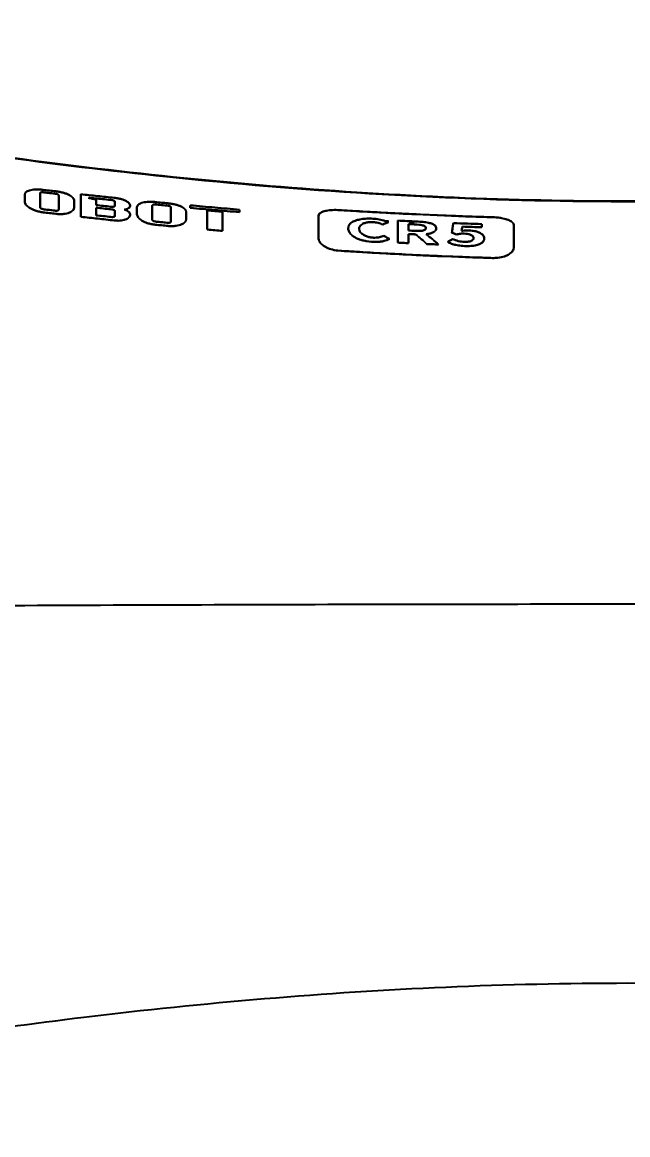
# Model space of a CAD drawing. Header units: millimetres. Extents: x 0 to 841, y 0 to 594.
# Drawn here: x 181.8 to 203.75, y 359.46 to 399.78 of the extents above; entities that cross this region are included whole.
import ezdxf

# ---------------------------------------------------------------- set-up
doc = ezdxf.new("R2010")
doc.units = ezdxf.units.MM
doc.layers.add('10', color=7, linetype='Continuous')
doc.styles.add('SLDTEXTSTYLE4', font='TXT', dxfattribs={"width": 0.7})
doc.dimstyles.new('SLDDIMSTYLE0', dxfattribs={"dimtxt": 9, "dimasz": 4.08, "dimexe": 0, "dimexo": 0.0625, "dimgap": 2.25, "dimtad": 2, "dimlfac": 3, "dimrnd": 1e-09, "dimzin": 12, "dimdsep": 46, "dimtxsty": 'SLDTEXTSTYLE4', "dimblk1": 'CLOSED', "dimblk2": 'CLOSED', "dimsah": 1, "dimcen": 0.09, "dimadec": 0, "dimazin": 3, "dimtfac": 1, "dimtofl": 0, "dimtmove": 0, "dimatfit": 3, "dimldrblk": 'CLOSED', "dimfxl": 0, "dimfrac": 2, "dimtolj": 1, "dimtzin": 12, "dimarcsym": 0})

# ---------------------------------------------------------------- blocks, each defined once
blk = doc.blocks.new('_Closed')
at = {"color": 0, "linetype": 'ByBlock', "lineweight": -2}
for p, q in [((-1, 0.166667), (0, 0)), ((-1, 0.166667), (-1, -0.166667)), ((0, 0), (-1, -0.166667)), ((0, 0), (-1, 0))]:
    blk.add_line(p, q, dxfattribs=at)
blk = doc.blocks.new('_D')
at = {"layer": '10'}
for p, q in [((83.417, 403.789), (83.417, 430.496)), ((448.587, 379.123), (448.587, 430.496)), ((448.587, 428.496), (83.417, 428.496))]:
    blk.add_line(p, q, dxfattribs=at)
at = {"layer": '10', "xscale": 4.08, "yscale": 4.08, "rotation": 180.0000000000002}
blk.add_blockref('_Closed', (83.417, 428.496, -9.567), dxfattribs=at)
at = {"layer": '10', "xscale": 4.08, "yscale": 4.08}
blk.add_blockref('_Closed', (448.587, 428.496, -9.567), dxfattribs=at)
at = {"layer": '10', "insert": (252.626, 440.098), "char_height": 9, "attachment_point": 1, "style": 'SLDTEXTSTYLE4'}
blk.add_mtext('1096', dxfattribs=at)

msp = doc.modelspace()

# ---------------------------------------------------------------- linework, layer by layer
at = {"color": 7, "linetype": 'Continuous', "lineweight": 25}
msp.add_line((195.071, 392.5686), (194.9281, 392.5781), dxfattribs=at)
at = {"color": 8, "linetype": 'Continuous', "lineweight": 25}
for p, q in [((194.9835, 392.5593), (195.0557, 392.5554)), ((195.8296, 392.5139), (196.0036, 392.5046))]:
    msp.add_line(p, q, dxfattribs=at)
at = {"color": 7, "linetype": 'Continuous', "lineweight": 25}
for points, knots in [([(248.2511, 398.7893), (247.471, 398.751), (245.9068, 398.674), (243.5973, 398.1999), (241.304, 397.6545), (239.0057, 397.1188), (236.7006, 396.6378), (233.3543, 395.9835), (228.9487, 395.2451), (223.1237, 394.4529), (216.9218, 393.8152), (210.3442, 393.3878), (203.8509, 393.2422), (197.4572, 393.3796), (191.1768, 393.7689), (184.9215, 394.3865), (178.9447, 395.1814), (173.2417, 396.1374), (168.9081, 397.0141), (165.6882, 397.7785), (163.5605, 398.2742), (161.4189, 398.6904), (159.9721, 398.7564), (159.2511, 398.7893)], [0, 0, 0, 0, 0.0260329, 0.0522009, 0.0784976, 0.1047662, 0.1309569, 0.1570959, 0.2185777, 0.2800342, 0.3532988, 0.4266391, 0.4999997, 0.5700291, 0.6400465, 0.7099874, 0.7798043, 0.8412666, 0.9029802, 0.9273496, 0.9517189, 0.9759377, 1, 1, 1, 1]), ([(159.2511, 398.7798), (159.9985, 398.7445), (161.4984, 398.6736), (163.7169, 398.2312), (165.9216, 397.7128), (168.1293, 397.1922), (170.3432, 396.7231), (172.5571, 396.2839), (176.0629, 395.6416), (180.8807, 394.894), (187.4171, 394.1001), (194.3791, 393.5181), (201.7599, 393.2342), (209.1469, 393.3202), (216.517, 393.7636), (223.8537, 394.518), (229.5374, 395.33), (233.5875, 396.0287), (236.0289, 396.4941), (238.4692, 396.993), (240.9037, 397.5478), (243.3295, 398.1299), (245.7702, 398.6508), (247.4257, 398.7369), (248.2511, 398.7798)], [0, 0, 0, 0, 0.02494307, 0.05005549, 0.07532626, 0.10058634, 0.12575791, 0.15086654, 0.1759287, 0.24472534, 0.31357228, 0.39568663, 0.47785865, 0.56003042, 0.64217984, 0.72423388, 0.80616237, 0.83377099, 0.86142038, 0.88912379, 0.91691236, 0.94475027, 0.97245419, 1, 1, 1, 1]), ([(182.5565, 393.7027), (182.5058, 393.7077), (182.4061, 393.7177), (182.2695, 393.7171), (182.1517, 393.7056), (182.0278, 393.6774), (181.917, 393.6244), (181.898, 393.5645), (181.889, 393.5358)], [0, 0, 0, 0, 0.1454429, 0.2861085, 0.4124395, 0.5407669, 0.7800831, 1, 1, 1, 1]), ([(181.889, 393.5358), (181.898, 393.5645), (181.917, 393.6244), (182.0277, 393.6774), (182.1517, 393.7056), (182.2695, 393.7171), (182.4061, 393.7177), (182.5058, 393.7077), (182.5565, 393.7027)], [0, 0, 0, 0, 0.21991677, 0.45923284, 0.58754737, 0.71389106, 0.8545558, 1, 1, 1, 1]), ([(181.889, 393.5358), (181.889, 393.4925), (181.889, 393.406), (181.889, 393.3132), (181.889, 393.2668)], [0, 0, 0, 0, 0.5000421, 1, 1, 1, 1]), ([(181.889, 393.2668), (181.889, 393.3132), (181.889, 393.406), (181.889, 393.4925), (181.889, 393.5358)], [0, 0, 0, 0, 0.4999579, 1, 1, 1, 1]), ([(182.5973, 393.6093), (182.5704, 393.6121), (182.5329, 393.616), (182.4901, 393.6139), (182.4687, 393.6094), (182.4551, 393.6021), (182.4442, 393.5896), (182.4437, 393.5783), (182.4433, 393.5706)], [0, 0, 0, 0, 0.3137741, 0.4373454, 0.5482874, 0.6469992, 0.7577721, 1, 1, 1, 1]), ([(182.4433, 393.5706), (182.4437, 393.5783), (182.4442, 393.5896), (182.4551, 393.6021), (182.4687, 393.6094), (182.4901, 393.6139), (182.5329, 393.616), (182.5704, 393.6121), (182.5973, 393.6093)], [0, 0, 0, 0, 0.2422264, 0.3529661, 0.4517097, 0.5626396, 0.6862052, 1, 1, 1, 1]), ([(182.4433, 393.5706), (182.4433, 393.4944), (182.4432, 393.3421), (182.4433, 393.1692), (182.4433, 393.0828)], [0, 0, 0, 0, 0.5000746, 1, 1, 1, 1]), ([(182.4433, 393.0828), (182.4433, 393.1692), (182.4432, 393.3421), (182.4433, 393.4944), (182.4433, 393.5706)], [0, 0, 0, 0, 0.4999254, 1, 1, 1, 1]), ([(183.0086, 393.6493), (182.9333, 393.6581), (182.7825, 393.6758), (182.6318, 393.6937), (182.5565, 393.7027)], [0, 0, 0, 0, 0.5000103, 1, 1, 1, 1]), ([(182.5565, 393.7027), (182.6318, 393.6937), (182.7825, 393.6758), (182.9333, 393.6581), (183.0086, 393.6493)], [0, 0, 0, 0, 0.4999897, 1, 1, 1, 1]), ([(182.9675, 393.5656), (182.9058, 393.5728), (182.7824, 393.5873), (182.659, 393.602), (182.5973, 393.6093)], [0, 0, 0, 0, 0.5000082, 1, 1, 1, 1]), ([(182.5973, 393.6093), (182.659, 393.602), (182.7824, 393.5873), (182.9058, 393.5728), (182.9675, 393.5656)], [0, 0, 0, 0, 0.4999918, 1, 1, 1, 1]), ([(183.1217, 393.4904), (183.1213, 393.4982), (183.1207, 393.5095), (183.11, 393.5246), (183.0965, 393.5351), (183.075, 393.5447), (183.0321, 393.5569), (182.9945, 393.562), (182.9675, 393.5656)], [0, 0, 0, 0, 0.2417236, 0.352359, 0.4507623, 0.5615068, 0.6850477, 1, 1, 1, 1]), ([(182.9675, 393.5656), (182.9945, 393.562), (183.0321, 393.5569), (183.075, 393.5447), (183.0965, 393.5351), (183.11, 393.5246), (183.1207, 393.5095), (183.1213, 393.4982), (183.1217, 393.4904)], [0, 0, 0, 0, 0.3149314, 0.438478, 0.5492347, 0.6476062, 0.7582748, 1, 1, 1, 1]), ([(183.6763, 393.3242), (183.6674, 393.3548), (183.649, 393.4188), (183.5397, 393.498), (183.416, 393.5558), (183.2978, 393.5954), (183.1601, 393.6286), (183.0598, 393.6423), (183.0086, 393.6493)], [0, 0, 0, 0, 0.2184753, 0.4570318, 0.5851526, 0.7114202, 0.8527175, 1, 1, 1, 1]), ([(183.0086, 393.6493), (183.0598, 393.6423), (183.1601, 393.6285), (183.2978, 393.5954), (183.416, 393.5558), (183.5396, 393.498), (183.649, 393.4188), (183.6674, 393.3548), (183.6763, 393.3242)], [0, 0, 0, 0, 0.1472809, 0.2885793, 0.4148343, 0.5429679, 0.7815245, 1, 1, 1, 1]), ([(185.1345, 393.412), (184.9325, 393.4336), (184.5286, 393.4768), (184.1249, 393.5218), (183.9231, 393.5444)], [0, 0, 0, 0, 0.5000321, 1, 1, 1, 1]), ([(183.9231, 393.5444), (183.9231, 393.5298), (183.9231, 393.5008), (183.9231, 393.4708), (183.9231, 393.4559)], [0, 0, 0, 0, 0.5000137, 1, 1, 1, 1]), ([(183.9231, 393.4559), (183.9231, 393.4708), (183.9231, 393.5008), (183.9231, 393.5298), (183.9231, 393.5444)], [0, 0, 0, 0, 0.4999863, 1, 1, 1, 1]), ([(183.9231, 393.5444), (184.1249, 393.5218), (184.5286, 393.4768), (184.9325, 393.4336), (185.1345, 393.412)], [0, 0, 0, 0, 0.4999679, 1, 1, 1, 1]), ([(181.889, 393.2668), (181.898, 393.2324), (181.9169, 393.1604), (182.0278, 393.0656), (182.1517, 392.9957), (182.2695, 392.948), (182.4061, 392.9088), (182.5058, 392.8941), (182.5565, 392.8867)], [0, 0, 0, 0, 0.2199454, 0.4591985, 0.5874843, 0.7138186, 0.8545098, 1, 1, 1, 1]), ([(182.5565, 392.8867), (182.5058, 392.8941), (182.4061, 392.9088), (182.2695, 392.948), (182.1517, 392.9957), (182.0278, 393.0656), (181.9169, 393.1604), (181.898, 393.2324), (181.889, 393.2668)], [0, 0, 0, 0, 0.1454944, 0.2861808, 0.4125024, 0.5408011, 0.7800544, 1, 1, 1, 1]), ([(183.1217, 393.0021), (183.1216, 393.0886), (183.1216, 393.2617), (183.1216, 393.4141), (183.1217, 393.4904)], [0, 0, 0, 0, 0.49992763, 1, 1, 1, 1]), ([(183.1217, 393.4904), (183.1216, 393.4141), (183.1216, 393.2617), (183.1216, 393.0886), (183.1217, 393.0021)], [0, 0, 0, 0, 0.50007237, 1, 1, 1, 1]), ([(183.6763, 393.0546), (183.6763, 393.1011), (183.6763, 393.1942), (183.6763, 393.2809), (183.6763, 393.3242)], [0, 0, 0, 0, 0.4999612, 1, 1, 1, 1]), ([(183.6763, 393.3242), (183.6763, 393.2809), (183.6763, 393.1942), (183.6763, 393.1011), (183.6763, 393.0546)], [0, 0, 0, 0, 0.5000388, 1, 1, 1, 1]), ([(183.9231, 393.4559), (183.923, 393.3455), (183.923, 393.1247), (183.923, 392.8594), (183.9231, 392.7268)], [0, 0, 0, 0, 0.5001022, 1, 1, 1, 1]), ([(183.9231, 392.7268), (183.923, 392.8594), (183.923, 393.1247), (183.923, 393.3455), (183.9231, 393.4559)], [0, 0, 0, 0, 0.49989776, 1, 1, 1, 1]), ([(185.0017, 393.3376), (184.9027, 393.348), (184.6352, 393.3763), (184.3682, 393.4003), (184.2, 393.4155)], [0, 0, 0, 0, 0.370147, 1, 1, 1, 1]), ([(184.2, 393.4155), (184.2448, 393.4022), (184.3323, 393.3763), (184.4295, 393.3628), (184.477, 393.3563)], [0, 0, 0, 0, 0.5116671, 1, 1, 1, 1]), ([(184.477, 393.3563), (184.4295, 393.3628), (184.3323, 393.3763), (184.2448, 393.4022), (184.2, 393.4155)], [0, 0, 0, 0, 0.48833292, 1, 1, 1, 1]), ([(184.2, 393.4155), (184.3682, 393.4003), (184.6352, 393.3763), (184.9027, 393.348), (185.0017, 393.3376)], [0, 0, 0, 0, 0.629853, 1, 1, 1, 1]), ([(184.477, 393.3563), (184.477, 393.3228), (184.477, 393.2558), (184.477, 393.1846), (184.477, 393.1491)], [0, 0, 0, 0, 0.50002957, 1, 1, 1, 1]), ([(184.477, 393.1491), (184.477, 393.1846), (184.477, 393.2558), (184.477, 393.3228), (184.477, 393.3563)], [0, 0, 0, 0, 0.4999704, 1, 1, 1, 1]), ([(184.477, 393.1491), (184.5645, 393.1395), (184.7393, 393.1203), (184.9142, 393.1016), (185.0017, 393.0922)], [0, 0, 0, 0, 0.4999875, 1, 1, 1, 1]), ([(185.0017, 393.0922), (184.9142, 393.1016), (184.7393, 393.1203), (184.5645, 393.1395), (184.477, 393.1491)], [0, 0, 0, 0, 0.5000125, 1, 1, 1, 1]), ([(185.1557, 393.2639), (185.1554, 393.2717), (185.155, 393.2829), (185.1448, 393.2978), (185.1316, 393.308), (185.1113, 393.3172), (185.0684, 393.3295), (185.03, 393.3341), (185.0017, 393.3376)], [0, 0, 0, 0, 0.2393295, 0.3496944, 0.447405, 0.5546108, 0.6713404, 1, 1, 1, 1]), ([(185.0017, 393.3376), (185.03, 393.3341), (185.0684, 393.3295), (185.1113, 393.3172), (185.1316, 393.308), (185.1448, 393.2978), (185.155, 393.2829), (185.1554, 393.2717), (185.1557, 393.2639)], [0, 0, 0, 0, 0.3286595, 0.4453686, 0.552595, 0.6502864, 0.7606706, 1, 1, 1, 1]), ([(185.0017, 393.0922), (185.03, 393.0896), (185.0683, 393.0861), (185.1111, 393.09), (185.1315, 393.0955), (185.1447, 393.1036), (185.155, 393.1173), (185.1554, 393.1292), (185.1557, 393.1372)], [0, 0, 0, 0, 0.3284255, 0.4453467, 0.552759, 0.6505803, 0.760886, 1, 1, 1, 1]), ([(185.1557, 393.1372), (185.1554, 393.1291), (185.155, 393.1173), (185.1447, 393.1036), (185.1314, 393.0954), (185.11, 393.0898), (185.0668, 393.0864), (185.0289, 393.0897), (185.0017, 393.0922)], [0, 0, 0, 0, 0.2392037, 0.3495315, 0.4474086, 0.5584732, 0.6826148, 1, 1, 1, 1]), ([(185.7103, 393.1341), (185.703, 393.1602), (185.6877, 393.215), (185.5968, 393.283), (185.4911, 393.3329), (185.3887, 393.367), (185.2681, 393.3952), (185.1797, 393.4063), (185.1345, 393.412)], [0, 0, 0, 0, 0.2162148, 0.454753, 0.5831577, 0.7090904, 0.8511484, 1, 1, 1, 1]), ([(185.1345, 393.412), (185.1797, 393.4063), (185.2681, 393.3951), (185.3887, 393.367), (185.4911, 393.3329), (185.5968, 393.283), (185.6877, 393.215), (185.703, 393.1602), (185.7103, 393.1341)], [0, 0, 0, 0, 0.1488567, 0.2909087, 0.4168284, 0.5452465, 0.783785, 1, 1, 1, 1]), ([(185.1557, 393.1372), (185.1557, 393.1588), (185.1557, 393.2018), (185.1557, 393.2432), (185.1557, 393.2639)], [0, 0, 0, 0, 0.4999826, 1, 1, 1, 1]), ([(185.1557, 393.2639), (185.1557, 393.2432), (185.1557, 393.2018), (185.1557, 393.1588), (185.1557, 393.1372)], [0, 0, 0, 0, 0.5000174, 1, 1, 1, 1]), ([(185.5079, 392.9924), (185.5428, 393.0003), (185.6083, 393.0149), (185.6753, 393.0493), (185.7069, 393.0902), (185.7091, 393.1192), (185.7103, 393.1341)], [0, 0, 0, 0, 0.2810961, 0.5281921, 0.75692, 1, 1, 1, 1]), ([(185.7103, 393.1341), (185.7091, 393.1192), (185.7069, 393.0902), (185.6753, 393.0493), (185.6084, 393.0149), (185.5428, 393.0003), (185.5079, 392.9924)], [0, 0, 0, 0, 0.2430797, 0.4718074, 0.7188893, 1, 1, 1, 1]), ([(186.6248, 393.2595), (186.5733, 393.2636), (186.4721, 393.2715), (186.334, 393.2678), (186.2158, 393.2533), (186.0929, 393.2218), (185.9848, 393.1662), (185.966, 393.1064), (185.9572, 393.078)], [0, 0, 0, 0, 0.1476999, 0.2899913, 0.4167357, 0.5457716, 0.7845546, 1, 1, 1, 1]), ([(185.9572, 393.078), (185.966, 393.1064), (185.9848, 393.1662), (186.0929, 393.2218), (186.2158, 393.2533), (186.334, 393.2678), (186.4721, 393.2715), (186.5733, 393.2636), (186.6248, 393.2595)], [0, 0, 0, 0, 0.2154453, 0.4542281, 0.5832514, 0.7100082, 0.8522973, 1, 1, 1, 1]), ([(186.5114, 393.1248), (186.5116, 393.1313), (186.512, 393.1436), (186.5218, 393.1575), (186.5394, 393.1654), (186.5655, 393.1708), (186.67, 393.1721), (186.8504, 393.1441), (187.0305, 393.137), (187.1354, 393.1154), (187.1617, 393.1048), (187.1793, 393.0935), (187.1891, 393.0776), (187.1895, 393.0653), (187.1897, 393.0588)], [0, 0, 0, 0, 0.059042, 0.1110498, 0.1373872, 0.1642337, 0.2257575, 0.5000604, 0.7745514, 0.8361165, 0.8629189, 0.8892117, 0.9411037, 1, 1, 1, 1]), ([(187.1897, 393.0588), (187.1895, 393.0653), (187.1891, 393.0776), (187.1793, 393.0935), (187.1617, 393.1048), (187.1354, 393.1154), (187.0976, 393.1234), (187.0557, 393.129), (187.0185, 393.1325), (186.99, 393.1353), (186.9334, 393.1408), (186.8097, 393.1516), (186.6699, 393.172), (186.5655, 393.1708), (186.5394, 393.1654), (186.5218, 393.1575), (186.512, 393.1436), (186.5116, 393.1313), (186.5114, 393.1248)], [0, 0, 0, 0, 0.0588839, 0.110765, 0.1370455, 0.1638399, 0.2254013, 0.2678822, 0.3074341, 0.3519252, 0.364879, 0.500045, 0.7742901, 0.8357917, 0.862635, 0.8889736, 0.9409705, 1, 1, 1, 1]), ([(187.0768, 393.2155), (187.0015, 393.2228), (186.8508, 393.2373), (186.7001, 393.2521), (186.6248, 393.2595)], [0, 0, 0, 0, 0.50001083, 1, 1, 1, 1]), ([(186.6248, 393.2595), (186.7001, 393.2521), (186.8508, 393.2373), (187.0015, 393.2228), (187.0768, 393.2155)], [0, 0, 0, 0, 0.49998917, 1, 1, 1, 1]), ([(187.7443, 392.9039), (187.7356, 392.9338), (187.7172, 392.9969), (187.6105, 393.0735), (187.4879, 393.1292), (187.3694, 393.1669), (187.2304, 393.1977), (187.1288, 393.2095), (187.0768, 393.2155)], [0, 0, 0, 0, 0.2141931, 0.45239, 0.5812711, 0.7079686, 0.8507711, 1, 1, 1, 1]), ([(187.0768, 393.2155), (187.1288, 393.2095), (187.2304, 393.1977), (187.3694, 393.1669), (187.4879, 393.1292), (187.6105, 393.0735), (187.7172, 392.9969), (187.7356, 392.9338), (187.7443, 392.9039)], [0, 0, 0, 0, 0.14922587, 0.29203096, 0.41871599, 0.5476097, 0.78580676, 1, 1, 1, 1]), ([(187.8885, 393.1393), (187.8885, 393.1247), (187.8885, 393.0957), (187.8885, 393.0656), (187.8885, 393.0506)], [0, 0, 0, 0, 0.5000103, 1, 1, 1, 1]), ([(189.676, 392.9835), (189.3779, 393.0084), (188.7819, 393.0582), (188.1863, 393.1123), (187.8885, 393.1393)], [0, 0, 0, 0, 0.5000316, 1, 1, 1, 1]), ([(187.8885, 393.1393), (188.1863, 393.1123), (188.7819, 393.0582), (189.3779, 393.0084), (189.676, 392.9835)], [0, 0, 0, 0, 0.4999684, 1, 1, 1, 1]), ([(187.8885, 393.0506), (187.8885, 393.0656), (187.8885, 393.0957), (187.8885, 393.1247), (187.8885, 393.1393)], [0, 0, 0, 0, 0.49998968, 1, 1, 1, 1]), ([(182.4433, 393.0828), (182.4437, 393.0735), (182.4442, 393.0599), (182.455, 393.0419), (182.4686, 393.0295), (182.49, 393.0182), (182.5328, 393.0042), (182.5704, 392.9989), (182.5973, 392.9951)], [0, 0, 0, 0, 0.2423437, 0.3530202, 0.4516369, 0.562419, 0.6859446, 1, 1, 1, 1]), ([(182.5973, 392.9951), (182.5704, 392.9989), (182.5328, 393.0042), (182.49, 393.0182), (182.4686, 393.0295), (182.455, 393.0419), (182.4442, 393.0599), (182.4437, 393.0735), (182.4433, 393.0828)], [0, 0, 0, 0, 0.3140397, 0.4375698, 0.5483594, 0.6469446, 0.7576544, 1, 1, 1, 1]), ([(182.5565, 392.8867), (182.6318, 392.8776), (182.7825, 392.8595), (182.9333, 392.8416), (183.0086, 392.8327)], [0, 0, 0, 0, 0.4999922, 1, 1, 1, 1]), ([(183.0086, 392.8327), (182.9333, 392.8416), (182.7825, 392.8595), (182.6318, 392.8776), (182.5565, 392.8867)], [0, 0, 0, 0, 0.5000078, 1, 1, 1, 1]), ([(182.5973, 392.9951), (182.659, 392.9877), (182.7824, 392.9729), (182.9058, 392.9583), (182.9675, 392.951)], [0, 0, 0, 0, 0.4999918, 1, 1, 1, 1]), ([(182.9675, 392.951), (182.9058, 392.9583), (182.7824, 392.9729), (182.659, 392.9877), (182.5973, 392.9951)], [0, 0, 0, 0, 0.500005, 1, 1, 1, 1]), ([(182.9675, 392.951), (182.9945, 392.9484), (183.032, 392.9447), (183.075, 392.9486), (183.0964, 392.9548), (183.11, 392.9641), (183.1207, 392.9795), (183.1213, 392.9929), (183.1217, 393.0021)], [0, 0, 0, 0, 0.3148917, 0.4385248, 0.5494434, 0.6478879, 0.7585762, 1, 1, 1, 1]), ([(183.1217, 393.0021), (183.1213, 392.9929), (183.1207, 392.9795), (183.11, 392.9641), (183.0964, 392.9548), (183.075, 392.9486), (183.032, 392.9447), (182.9945, 392.9484), (182.9675, 392.951)], [0, 0, 0, 0, 0.24142148, 0.35207611, 0.450552, 0.56145514, 0.68508116, 1, 1, 1, 1]), ([(183.0086, 392.8327), (183.0599, 392.828), (183.1602, 392.8188), (183.2979, 392.8255), (183.4161, 392.8455), (183.5397, 392.8864), (183.649, 392.9554), (183.6674, 393.0225), (183.6763, 393.0546)], [0, 0, 0, 0, 0.1473638, 0.2887284, 0.4150014, 0.5431513, 0.7816618, 1, 1, 1, 1]), ([(183.6763, 393.0546), (183.6674, 393.0225), (183.649, 392.9554), (183.5397, 392.8864), (183.4161, 392.8455), (183.2979, 392.8255), (183.1602, 392.8188), (183.0599, 392.828), (183.0086, 392.8327)], [0, 0, 0, 0, 0.218338, 0.4568482, 0.5849853, 0.7112709, 0.8526405, 1, 1, 1, 1]), ([(183.9231, 392.7268), (184.1249, 392.704), (184.5286, 392.6585), (184.9325, 392.6148), (185.1345, 392.593)], [0, 0, 0, 0, 0.49997587, 1, 1, 1, 1]), ([(185.1345, 392.593), (184.9325, 392.6148), (184.5286, 392.6585), (184.1249, 392.704), (183.9231, 392.7268)], [0, 0, 0, 0, 0.5000244, 1, 1, 1, 1]), ([(184.477, 393.0561), (184.477, 393.0113), (184.477, 392.9217), (184.477, 392.8263), (184.477, 392.7786)], [0, 0, 0, 0, 0.50003643, 1, 1, 1, 1]), ([(185.0017, 392.9991), (184.9142, 393.0085), (184.7393, 393.0273), (184.5645, 393.0465), (184.477, 393.0561)], [0, 0, 0, 0, 0.5000121, 1, 1, 1, 1]), ([(184.477, 392.7786), (184.477, 392.8263), (184.477, 392.9217), (184.477, 393.0113), (184.477, 393.0561)], [0, 0, 0, 0, 0.4999636, 1, 1, 1, 1]), ([(184.477, 393.0561), (184.5645, 393.0465), (184.7393, 393.0273), (184.9142, 393.0085), (185.0017, 392.9991)], [0, 0, 0, 0, 0.4999879, 1, 1, 1, 1]), ([(184.477, 392.7786), (184.5645, 392.7689), (184.7393, 392.7497), (184.9142, 392.7308), (185.0017, 392.7213)], [0, 0, 0, 0, 0.499989, 1, 1, 1, 1]), ([(185.0017, 392.7213), (184.9142, 392.7308), (184.7393, 392.7497), (184.5645, 392.7689), (184.477, 392.7786)], [0, 0, 0, 0, 0.500011, 1, 1, 1, 1]), ([(185.1557, 392.9177), (185.1554, 392.9265), (185.155, 392.9393), (185.1447, 392.956), (185.1315, 392.9674), (185.1112, 392.9776), (185.0684, 392.9909), (185.03, 392.9956), (185.0017, 392.9991)], [0, 0, 0, 0, 0.2392639, 0.3495063, 0.4472668, 0.5545516, 0.6714539, 1, 1, 1, 1]), ([(185.0017, 392.9991), (185.03, 392.9956), (185.0684, 392.9909), (185.1112, 392.9776), (185.1315, 392.9674), (185.1447, 392.956), (185.155, 392.9393), (185.1554, 392.9265), (185.1557, 392.9177)], [0, 0, 0, 0, 0.328546, 0.4454143, 0.5527331, 0.650462, 0.7607362, 1, 1, 1, 1]), ([(185.0017, 392.7213), (185.0289, 392.719), (185.0668, 392.7157), (185.1101, 392.7201), (185.1314, 392.7267), (185.1447, 392.7362), (185.155, 392.7518), (185.1554, 392.7651), (185.1557, 392.7742)], [0, 0, 0, 0, 0.31748917, 0.44156407, 0.55261617, 0.6504142, 0.76082411, 1, 1, 1, 1]), ([(185.1557, 392.7742), (185.1554, 392.7651), (185.155, 392.7518), (185.1447, 392.7362), (185.1314, 392.7267), (185.1101, 392.7201), (185.0668, 392.7157), (185.0289, 392.719), (185.0017, 392.7213)], [0, 0, 0, 0, 0.2391746, 0.349552, 0.4473812, 0.5584186, 0.682487, 1, 1, 1, 1]), ([(185.1345, 392.593), (185.1797, 392.5894), (185.2681, 392.5823), (185.3888, 392.5901), (185.4912, 392.6097), (185.5968, 392.6483), (185.6877, 392.7113), (185.703, 392.7706), (185.7103, 392.7988)], [0, 0, 0, 0, 0.1489408, 0.2910543, 0.4169877, 0.5454157, 0.7839064, 1, 1, 1, 1]), ([(185.7103, 392.7988), (185.703, 392.7706), (185.6877, 392.7113), (185.5968, 392.6483), (185.4912, 392.6097), (185.3888, 392.5901), (185.2681, 392.5823), (185.1797, 392.5894), (185.1345, 392.593)], [0, 0, 0, 0, 0.2160931, 0.4545834, 0.5829978, 0.7089443, 0.8510902, 1, 1, 1, 1]), ([(185.1557, 392.7742), (185.1557, 392.7985), (185.1557, 392.8471), (185.1557, 392.8942), (185.1557, 392.9177)], [0, 0, 0, 0, 0.4999821, 1, 1, 1, 1]), ([(185.1557, 392.9177), (185.1557, 392.8942), (185.1557, 392.8471), (185.1557, 392.7985), (185.1557, 392.7742)], [0, 0, 0, 0, 0.5000179, 1, 1, 1, 1]), ([(185.7103, 392.7988), (185.7091, 392.8157), (185.7069, 392.8486), (185.675, 392.8991), (185.6081, 392.9488), (185.5427, 392.9773), (185.5079, 392.9924)], [0, 0, 0, 0, 0.2434735, 0.4724652, 0.7193678, 1, 1, 1, 1]), ([(185.5079, 392.9924), (185.5427, 392.9773), (185.6081, 392.9488), (185.675, 392.8991), (185.7069, 392.8486), (185.7091, 392.8157), (185.7103, 392.7988)], [0, 0, 0, 0, 0.2806175, 0.5275343, 0.7565263, 1, 1, 1, 1]), ([(185.9572, 393.078), (185.9572, 393.0346), (185.9572, 392.9476), (185.9572, 392.8543), (185.9572, 392.8076)], [0, 0, 0, 0, 0.5000334, 1, 1, 1, 1]), ([(185.9572, 392.8076), (185.9572, 392.8543), (185.9572, 392.9476), (185.9572, 393.0346), (185.9572, 393.078)], [0, 0, 0, 0, 0.4999666, 1, 1, 1, 1]), ([(185.9572, 392.8076), (185.966, 392.7738), (185.9847, 392.7027), (186.0929, 392.61), (186.2158, 392.5417), (186.334, 392.4954), (186.4721, 392.4582), (186.5733, 392.4454), (186.6248, 392.4388)], [0, 0, 0, 0, 0.2154712, 0.4542264, 0.5832376, 0.7099895, 0.8522992, 1, 1, 1, 1]), ([(186.6248, 392.4388), (186.5733, 392.4454), (186.4721, 392.4582), (186.334, 392.4954), (186.2158, 392.5417), (186.0929, 392.61), (185.9847, 392.7027), (185.966, 392.7738), (185.9572, 392.8076)], [0, 0, 0, 0, 0.14771268, 0.2900103, 0.41674969, 0.54577351, 0.78452876, 1, 1, 1, 1]), ([(186.5114, 392.6342), (186.5113, 392.7213), (186.5113, 392.8955), (186.5113, 393.0484), (186.5114, 393.1248)], [0, 0, 0, 0, 0.4999421, 1, 1, 1, 1]), ([(186.5114, 393.1248), (186.5113, 393.0484), (186.5113, 392.8955), (186.5113, 392.7213), (186.5114, 392.6342)], [0, 0, 0, 0, 0.5000579, 1, 1, 1, 1]), ([(187.1897, 393.0588), (187.1897, 392.9823), (187.1897, 392.8293), (187.1897, 392.6549), (187.1897, 392.5677)], [0, 0, 0, 0, 0.5000546, 1, 1, 1, 1]), ([(187.1897, 392.5677), (187.1897, 392.6549), (187.1897, 392.8293), (187.1897, 392.9823), (187.1897, 393.0588)], [0, 0, 0, 0, 0.4999454, 1, 1, 1, 1]), ([(187.7443, 392.6328), (187.7442, 392.6796), (187.7442, 392.7733), (187.7442, 392.8604), (187.7443, 392.9039)], [0, 0, 0, 0, 0.4999714, 1, 1, 1, 1]), ([(187.7443, 392.9039), (187.7442, 392.8604), (187.7442, 392.7733), (187.7442, 392.6796), (187.7443, 392.6328)], [0, 0, 0, 0, 0.5000286, 1, 1, 1, 1]), ([(187.8885, 393.0506), (188.1863, 393.0236), (188.7819, 392.9696), (189.3779, 392.9197), (189.676, 392.8948)], [0, 0, 0, 0, 0.4999699, 1, 1, 1, 1]), ([(189.676, 392.8948), (189.3779, 392.9197), (188.7819, 392.9696), (188.1863, 393.0236), (187.8885, 393.0506)], [0, 0, 0, 0, 0.5000301, 1, 1, 1, 1]), ([(188.5051, 392.9567), (188.5051, 392.851), (188.505, 392.6394), (188.5051, 392.3871), (188.5051, 392.2609)], [0, 0, 0, 0, 0.5000662, 1, 1, 1, 1]), ([(189.0597, 392.9084), (188.9672, 392.9163), (188.7824, 392.9323), (188.5975, 392.9486), (188.5051, 392.9567)], [0, 0, 0, 0, 0.5000092, 1, 1, 1, 1]), ([(188.5051, 392.9567), (188.5975, 392.9486), (188.7824, 392.9323), (188.9672, 392.9163), (189.0597, 392.9084)], [0, 0, 0, 0, 0.4999908, 1, 1, 1, 1]), ([(188.5051, 392.2609), (188.5051, 392.3871), (188.505, 392.6394), (188.5051, 392.851), (188.5051, 392.9567)], [0, 0, 0, 0, 0.4999338, 1, 1, 1, 1]), ([(189.0597, 392.212), (189.0597, 392.3383), (189.0597, 392.5909), (189.0597, 392.8025), (189.0597, 392.9084)], [0, 0, 0, 0, 0.4999378, 1, 1, 1, 1]), ([(189.0597, 392.9084), (189.0597, 392.8025), (189.0597, 392.5909), (189.0597, 392.3383), (189.0597, 392.212)], [0, 0, 0, 0, 0.5000622, 1, 1, 1, 1]), ([(189.676, 392.8948), (189.676, 392.9098), (189.676, 392.9398), (189.676, 392.9689), (189.676, 392.9835)], [0, 0, 0, 0, 0.49999144, 1, 1, 1, 1]), ([(189.676, 392.9835), (189.676, 392.9689), (189.676, 392.9398), (189.676, 392.9098), (189.676, 392.8948)], [0, 0, 0, 0, 0.5000086, 1, 1, 1, 1]), ([(199.6179, 392.4352), (199.6121, 392.4572), (199.5998, 392.5041), (199.5155, 392.5714), (199.3781, 392.6343), (199.2089, 392.6754), (199.0464, 392.6975), (198.8709, 392.7104), (198.6562, 392.7144), (198.3584, 392.7249), (197.9165, 392.7395), (197.1399, 392.7688), (195.8081, 392.8254), (194.5352, 392.8956), (193.592, 392.9483), (193.243, 392.9745), (192.9869, 392.9728), (192.7822, 392.9417), (192.6443, 392.8919), (192.5587, 392.8323), (192.5462, 392.786), (192.5403, 392.7643)], [0, 0, 0, 0, 0.0235261, 0.0503658, 0.0790873, 0.1095074, 0.1263156, 0.1436558, 0.1760039, 0.2071271, 0.2559606, 0.3426138, 0.5000334, 0.758379, 0.8229655, 0.856372, 0.8900085, 0.9203562, 0.9491016, 0.9760732, 1, 1, 1, 1]), ([(192.5403, 392.7643), (192.5462, 392.786), (192.5587, 392.8323), (192.6443, 392.8919), (192.7822, 392.9416), (192.9868, 392.973), (193.3049, 392.9739), (193.6934, 392.9418), (194.226, 392.913), (195.0194, 392.8674), (196.3492, 392.8005), (197.6166, 392.7515), (198.5616, 392.7163), (198.9119, 392.7101), (199.1711, 392.6849), (199.378, 392.6343), (199.5155, 392.5714), (199.5998, 392.5041), (199.6121, 392.4572), (199.6179, 392.4352)], [0, 0, 0, 0, 0.0239303, 0.0509058, 0.0796553, 0.1100074, 0.1436488, 0.2005424, 0.2564447, 0.3449255, 0.5000397, 0.7584182, 0.8230118, 0.8564674, 0.8904767, 0.9209012, 0.9496269, 0.9764705, 1, 1, 1, 1]), ([(192.5403, 392.7643), (192.5403, 392.6413), (192.5403, 392.3953), (192.5403, 392.0869), (192.5403, 391.9327)], [0, 0, 0, 0, 0.5000462, 1, 1, 1, 1]), ([(192.5403, 391.9327), (192.5403, 392.0869), (192.5403, 392.3953), (192.5403, 392.6413), (192.5403, 392.7643)], [0, 0, 0, 0, 0.4999538, 1, 1, 1, 1]), ([(186.6651, 392.5492), (186.6365, 392.5525), (186.5978, 392.5571), (186.5548, 392.571), (186.5346, 392.5817), (186.5218, 392.5938), (186.512, 392.6116), (186.5116, 392.625), (186.5114, 392.6342)], [0, 0, 0, 0, 0.33076728, 0.44752425, 0.55474949, 0.65199682, 0.76222564, 1, 1, 1, 1]), ([(186.5114, 392.6342), (186.5116, 392.625), (186.512, 392.6116), (186.5218, 392.5938), (186.5346, 392.5817), (186.5548, 392.571), (186.5978, 392.5571), (186.6365, 392.5525), (186.6651, 392.5492)], [0, 0, 0, 0, 0.23777445, 0.34797214, 0.44525046, 0.55244226, 0.66923264, 1, 1, 1, 1]), ([(186.6248, 392.4388), (186.7001, 392.4314), (186.8508, 392.4164), (187.0015, 392.4017), (187.0768, 392.3944)], [0, 0, 0, 0, 0.4999935, 1, 1, 1, 1]), ([(187.0768, 392.3944), (187.0015, 392.4017), (186.8508, 392.4164), (186.7001, 392.4314), (186.6248, 392.4388)], [0, 0, 0, 0, 0.5000089, 1, 1, 1, 1]), ([(187.0357, 392.5128), (186.9739, 392.5188), (186.8504, 392.5309), (186.7268, 392.5431), (186.6651, 392.5492)], [0, 0, 0, 0, 0.500005, 1, 1, 1, 1]), ([(186.6651, 392.5492), (186.7268, 392.5431), (186.8504, 392.5309), (186.9739, 392.5188), (187.0357, 392.5128)], [0, 0, 0, 0, 0.4999917, 1, 1, 1, 1]), ([(187.1897, 392.5677), (187.1895, 392.5586), (187.1891, 392.5453), (187.1793, 392.5295), (187.1664, 392.5198), (187.1462, 392.513), (187.1031, 392.5075), (187.0643, 392.5106), (187.0357, 392.5128)], [0, 0, 0, 0, 0.2370327, 0.3471705, 0.4443286, 0.5514937, 0.6682738, 1, 1, 1, 1]), ([(187.0357, 392.5128), (187.0643, 392.5106), (187.1031, 392.5075), (187.1462, 392.513), (187.1664, 392.5198), (187.1793, 392.5295), (187.1891, 392.5453), (187.1895, 392.5586), (187.1897, 392.5677)], [0, 0, 0, 0, 0.33171976, 0.44846752, 0.55566712, 0.65279513, 0.76296511, 1, 1, 1, 1]), ([(187.0768, 392.3944), (187.1288, 392.3907), (187.2305, 392.3836), (187.3695, 392.3938), (187.4879, 392.4172), (187.6105, 392.4619), (187.7173, 392.5337), (187.7356, 392.601), (187.7443, 392.6328)], [0, 0, 0, 0, 0.149301, 0.2921539, 0.4188406, 0.5477362, 0.7858918, 1, 1, 1, 1]), ([(187.7443, 392.6328), (187.7356, 392.601), (187.7173, 392.5337), (187.6105, 392.4619), (187.4879, 392.4172), (187.3695, 392.3938), (187.2305, 392.3836), (187.1288, 392.3907), (187.0768, 392.3944)], [0, 0, 0, 0, 0.2141082, 0.4522636, 0.5811466, 0.7078458, 0.8507109, 1, 1, 1, 1]), ([(195.0708, 392.5296), (195.0014, 392.5562), (194.8718, 392.6059), (194.6334, 392.6501), (194.4007, 392.6657), (194.1828, 392.6558), (193.9889, 392.624), (193.8264, 392.5723), (193.7029, 392.5025), (193.6273, 392.413), (193.6074, 392.3037), (193.6397, 392.1782), (193.7452, 392.044), (193.9172, 391.9401), (194.1043, 391.8774), (194.3349, 391.8297), (194.5742, 391.8124), (194.7899, 391.8241), (194.9554, 391.8532), (195.0468, 391.8943), (195.1072, 391.9215)], [0, 0, 0, 0, 0.0641971, 0.1198431, 0.1715539, 0.2225988, 0.2746142, 0.3280073, 0.3825903, 0.4381854, 0.5001405, 0.5684766, 0.6381809, 0.7085495, 0.7469788, 0.7870102, 0.8749254, 0.9081358, 0.9393384, 1, 1, 1, 1]), ([(195.1072, 391.9215), (195.0468, 391.8943), (194.9554, 391.8532), (194.79, 391.8241), (194.5742, 391.8124), (194.3349, 391.8297), (194.1043, 391.8774), (193.9172, 391.9401), (193.7452, 392.044), (193.6397, 392.1782), (193.6074, 392.3037), (193.6273, 392.413), (193.7029, 392.5025), (193.8264, 392.5723), (193.9889, 392.624), (194.1828, 392.6558), (194.4007, 392.6657), (194.6334, 392.6501), (194.8718, 392.6059), (195.0014, 392.5562), (195.0708, 392.5296)], [0, 0, 0, 0, 0.06066159, 0.09186187, 0.12507461, 0.21298982, 0.25301824, 0.29145053, 0.36181912, 0.43152344, 0.49985949, 0.56181461, 0.61740971, 0.67199265, 0.72538575, 0.77740116, 0.8284461, 0.88015692, 0.93580286, 1, 1, 1, 1]), ([(194.9048, 392.0404), (194.8549, 392.0215), (194.7628, 391.9866), (194.5952, 391.9637), (194.4356, 391.9731), (194.2972, 392.0085), (194.1828, 392.0615), (194.0933, 392.1265), (194.0319, 392.1983), (194.002, 392.2727), (194.0105, 392.3453), (194.0553, 392.4116), (194.1314, 392.4683), (194.2362, 392.5114), (194.3488, 392.5328), (194.448, 392.5377), (194.5286, 392.5348), (194.6132, 392.5247), (194.7362, 392.4996), (194.814, 392.4696), (194.8683, 392.4487)], [0, 0, 0, 0, 0.0759107, 0.140196, 0.194478, 0.2475334, 0.3031495, 0.3622829, 0.4242487, 0.4877696, 0.5523631, 0.6178686, 0.6819115, 0.7424448, 0.799113, 0.8274141, 0.8554629, 0.8874747, 0.9214285, 1, 1, 1, 1]), ([(194.8683, 392.4487), (194.814, 392.4696), (194.7362, 392.4996), (194.6132, 392.5247), (194.5286, 392.5348), (194.448, 392.5377), (194.3488, 392.5328), (194.2362, 392.5114), (194.1314, 392.4683), (194.0553, 392.4116), (194.0105, 392.3453), (194.002, 392.2727), (194.0319, 392.1983), (194.0933, 392.1265), (194.1828, 392.0615), (194.2972, 392.0085), (194.4356, 391.9731), (194.5952, 391.9637), (194.7628, 391.9866), (194.8549, 392.0215), (194.9048, 392.0404)], [0, 0, 0, 0, 0.0785688, 0.1125232, 0.1445368, 0.1725819, 0.2008867, 0.2575549, 0.3180881, 0.3821311, 0.4476366, 0.5122301, 0.575751, 0.6377168, 0.6968502, 0.7524663, 0.8055217, 0.8598037, 0.9240867, 1, 1, 1, 1]), ([(194.8683, 392.4487), (194.9021, 392.4624), (194.9696, 392.4899), (195.0371, 392.5164), (195.0708, 392.5296)], [0, 0, 0, 0, 0.5000625, 1, 1, 1, 1]), ([(195.0708, 392.5296), (195.0371, 392.5164), (194.9696, 392.4899), (194.9021, 392.4624), (194.8683, 392.4487)], [0, 0, 0, 0, 0.4999375, 1, 1, 1, 1]), ([(195.4169, 391.7898), (195.4169, 391.9374), (195.4169, 392.2325), (195.4169, 392.4693), (195.4169, 392.5877)], [0, 0, 0, 0, 0.4999754, 1, 1, 1, 1]), ([(195.4169, 392.5877), (195.5284, 392.5821), (195.7515, 392.571), (195.9747, 392.5605), (196.0863, 392.5552)], [0, 0, 0, 0, 0.5000021, 1, 1, 1, 1]), ([(196.0863, 392.5552), (195.9747, 392.5605), (195.7515, 392.571), (195.5284, 392.5821), (195.4169, 392.5877)], [0, 0, 0, 0, 0.4999979, 1, 1, 1, 1]), ([(195.4169, 392.5877), (195.4169, 392.4693), (195.4169, 392.2325), (195.4169, 391.9374), (195.4169, 391.7898)], [0, 0, 0, 0, 0.5000246, 1, 1, 1, 1]), ([(196.0502, 392.2161), (196.1239, 392.2137), (196.2237, 392.2105), (196.335, 392.2276), (196.3867, 392.246), (196.4176, 392.2711), (196.4351, 392.3099), (196.434, 392.3506), (196.3952, 392.3871), (196.3472, 392.4085), (196.28, 392.4248), (196.098, 392.4495), (195.935, 392.4543), (195.801, 392.4581)], [0, 0, 0, 0, 0.1602747, 0.2171722, 0.2688434, 0.3179453, 0.3746177, 0.491287, 0.5410473, 0.5889964, 0.6425423, 0.7062049, 1, 1, 1, 1]), ([(195.801, 392.4581), (195.801, 392.4212), (195.801, 392.3472), (195.801, 392.2677), (195.801, 392.228)], [0, 0, 0, 0, 0.50000695, 1, 1, 1, 1]), ([(195.801, 392.228), (195.801, 392.2677), (195.801, 392.3472), (195.801, 392.4212), (195.801, 392.4581)], [0, 0, 0, 0, 0.49999305, 1, 1, 1, 1]), ([(195.801, 392.4581), (195.935, 392.4543), (196.098, 392.4495), (196.28, 392.4248), (196.3472, 392.4085), (196.3952, 392.3871), (196.434, 392.3506), (196.4351, 392.3099), (196.4176, 392.2711), (196.3867, 392.2461), (196.335, 392.2276), (196.2238, 392.2105), (196.1239, 392.2137), (196.0502, 392.2161)], [0, 0, 0, 0, 0.2937951, 0.3574508, 0.4110036, 0.458947, 0.508713, 0.6253823, 0.6820485, 0.7311566, 0.7828215, 0.8397253, 1, 1, 1, 1]), ([(196.0863, 392.5552), (196.1691, 392.5506), (196.319, 392.5422), (196.5226, 392.5145), (196.6795, 392.4696), (196.7764, 392.4042), (196.8205, 392.3242), (196.8061, 392.2484), (196.7474, 392.1899), (196.6741, 392.1493), (196.5723, 392.1154), (196.4862, 392.1025), (196.442, 392.0959)], [0, 0, 0, 0, 0.14014617, 0.2535726, 0.35144101, 0.45141247, 0.57048909, 0.70202927, 0.77210745, 0.84053535, 0.91806989, 1, 1, 1, 1]), ([(196.442, 392.0959), (196.4862, 392.1025), (196.5723, 392.1154), (196.6741, 392.1493), (196.7474, 392.1899), (196.8061, 392.2484), (196.8205, 392.3242), (196.7764, 392.4042), (196.6795, 392.4696), (196.5226, 392.5145), (196.319, 392.5422), (196.1691, 392.5506), (196.0863, 392.5552)], [0, 0, 0, 0, 0.0819259, 0.1594645, 0.2278851, 0.2979706, 0.4295108, 0.5485874, 0.6485589, 0.7464274, 0.8598538, 1, 1, 1, 1]), ([(197.3756, 392.142), (197.3843, 392.2048), (197.4015, 392.3305), (197.4189, 392.4421), (197.4275, 392.498)], [0, 0, 0, 0, 0.5000131, 1, 1, 1, 1]), ([(197.4275, 392.498), (197.4189, 392.4421), (197.4015, 392.3305), (197.3843, 392.2048), (197.3756, 392.142)], [0, 0, 0, 0, 0.49998693, 1, 1, 1, 1]), ([(197.4275, 392.498), (197.5988, 392.4915), (197.9413, 392.4785), (198.2839, 392.4671), (198.4552, 392.4614)], [0, 0, 0, 0, 0.5000041, 1, 1, 1, 1]), ([(198.4552, 392.4614), (198.2839, 392.4671), (197.9413, 392.4785), (197.5988, 392.4915), (197.4275, 392.498)], [0, 0, 0, 0, 0.4999959, 1, 1, 1, 1]), ([(197.7572, 392.3691), (197.7511, 392.3437), (197.739, 392.2928), (197.7268, 392.2392), (197.7207, 392.2124)], [0, 0, 0, 0, 0.4999895, 1, 1, 1, 1]), ([(197.7207, 392.2124), (197.7268, 392.2392), (197.739, 392.2928), (197.7511, 392.3437), (197.7572, 392.3691)], [0, 0, 0, 0, 0.5000105, 1, 1, 1, 1]), ([(198.4552, 392.345), (198.3389, 392.3488), (198.1062, 392.3565), (197.8735, 392.3649), (197.7572, 392.3691)], [0, 0, 0, 0, 0.499997, 1, 1, 1, 1]), ([(197.7572, 392.3691), (197.8735, 392.3649), (198.1062, 392.3565), (198.3389, 392.3488), (198.4552, 392.345)], [0, 0, 0, 0, 0.500003, 1, 1, 1, 1]), ([(198.4552, 392.4614), (198.4552, 392.4424), (198.4552, 392.4044), (198.4552, 392.3648), (198.4552, 392.345)], [0, 0, 0, 0, 0.5000017, 1, 1, 1, 1]), ([(198.4552, 392.345), (198.4552, 392.3648), (198.4552, 392.4044), (198.4552, 392.4424), (198.4552, 392.4614)], [0, 0, 0, 0, 0.49999832, 1, 1, 1, 1]), ([(199.6179, 391.6005), (199.6179, 391.7557), (199.6179, 392.0659), (199.6179, 392.3121), (199.6179, 392.4352)], [0, 0, 0, 0, 0.4999939, 1, 1, 1, 1]), ([(199.6179, 392.4352), (199.6179, 392.3121), (199.6179, 392.0659), (199.6179, 391.7557), (199.6179, 391.6005)], [0, 0, 0, 0, 0.5000058, 1, 1, 1, 1]), ([(188.5051, 392.2609), (188.5975, 392.2526), (188.7824, 392.2362), (188.9672, 392.22), (189.0597, 392.212)], [0, 0, 0, 0, 0.4999939, 1, 1, 1, 1]), ([(189.0597, 392.212), (188.9672, 392.22), (188.7824, 392.2362), (188.5975, 392.2526), (188.5051, 392.2609)], [0, 0, 0, 0, 0.5000061, 1, 1, 1, 1]), ([(192.5403, 391.9327), (192.5462, 391.9018), (192.5587, 391.836), (192.6442, 391.7329), (192.782, 391.6307), (192.9863, 391.5422), (193.3042, 391.4846), (193.6925, 391.4743), (194.2238, 391.4375), (195.0174, 391.3944), (196.3477, 391.3259), (197.6169, 391.2688), (198.562, 391.2441), (198.9124, 391.2253), (199.1715, 391.2489), (199.3782, 391.3194), (199.5157, 391.4103), (199.5998, 391.5061), (199.6121, 391.5705), (199.6179, 391.6005)], [0, 0, 0, 0, 0.0239281, 0.0509124, 0.0796735, 0.1100289, 0.1436542, 0.2005353, 0.2563454, 0.3443984, 0.5000734, 0.7584385, 0.8230266, 0.8564851, 0.8904721, 0.9208878, 0.9496166, 0.9764678, 1, 1, 1, 1]), ([(199.6179, 391.6005), (199.6121, 391.5705), (199.5998, 391.5061), (199.5156, 391.4103), (199.3784, 391.3193), (199.2093, 391.2623), (199.0468, 391.2367), (198.8713, 391.2282), (198.6565, 391.2395), (198.3583, 391.2476), (197.9145, 391.2637), (197.1379, 391.2926), (195.8063, 391.3523), (194.5349, 391.4154), (193.5915, 391.48), (193.2425, 391.4944), (192.9864, 391.5425), (192.782, 391.6306), (192.6442, 391.7329), (192.5587, 391.836), (192.5462, 391.9018), (192.5403, 391.9327)], [0, 0, 0, 0, 0.02352867, 0.05037597, 0.07910064, 0.1095119, 0.12631066, 0.14363827, 0.17598999, 0.20715559, 0.25608941, 0.34326287, 0.4999998, 0.75835589, 0.82295023, 0.85636664, 0.88998702, 0.92033806, 0.94909497, 0.97607539, 1, 1, 1, 1]), ([(195.1072, 391.9215), (195.0734, 391.9415), (195.006, 391.9815), (194.9385, 392.0208), (194.9048, 392.0404)], [0, 0, 0, 0, 0.4999345, 1, 1, 1, 1]), ([(194.9048, 392.0404), (194.9385, 392.0208), (195.006, 391.9815), (195.0734, 391.9415), (195.1072, 391.9215)], [0, 0, 0, 0, 0.5000655, 1, 1, 1, 1]), ([(195.801, 392.228), (195.8425, 392.226), (195.9256, 392.222), (196.0087, 392.2181), (196.0502, 392.2161)], [0, 0, 0, 0, 0.5000012, 1, 1, 1, 1]), ([(196.0502, 392.2161), (196.0087, 392.2181), (195.9256, 392.222), (195.8425, 392.226), (195.801, 392.228)], [0, 0, 0, 0, 0.49999877, 1, 1, 1, 1]), ([(196.0682, 392.0875), (196.0237, 392.0896), (195.9346, 392.0938), (195.8455, 392.0981), (195.801, 392.1002)], [0, 0, 0, 0, 0.4999985, 1, 1, 1, 1]), ([(195.801, 392.1002), (195.801, 392.0474), (195.801, 391.9416), (195.801, 391.8277), (195.801, 391.7707)], [0, 0, 0, 0, 0.5000082, 1, 1, 1, 1]), ([(195.801, 391.7707), (195.801, 391.8277), (195.801, 391.9416), (195.801, 392.0474), (195.801, 392.1002)], [0, 0, 0, 0, 0.4999918, 1, 1, 1, 1]), ([(195.801, 392.1002), (195.8455, 392.0981), (195.9346, 392.0938), (196.0237, 392.0896), (196.0682, 392.0875)], [0, 0, 0, 0, 0.50000147, 1, 1, 1, 1]), ([(196.4628, 391.7397), (196.3971, 391.7996), (196.2655, 391.9195), (196.134, 392.0315), (196.0682, 392.0875)], [0, 0, 0, 0, 0.4998539, 1, 1, 1, 1]), ([(196.0682, 392.0875), (196.134, 392.0315), (196.2655, 391.9195), (196.3971, 391.7996), (196.4628, 391.7397)], [0, 0, 0, 0, 0.5001461, 1, 1, 1, 1]), ([(196.442, 392.0959), (196.5169, 392.0357), (196.6665, 391.9154), (196.8163, 391.7858), (196.8911, 391.7211)], [0, 0, 0, 0, 0.5001535, 1, 1, 1, 1]), ([(196.8911, 391.7211), (196.8163, 391.7858), (196.6665, 391.9154), (196.5169, 392.0357), (196.442, 392.0959)], [0, 0, 0, 0, 0.4998465, 1, 1, 1, 1]), ([(197.7207, 392.2124), (197.7863, 392.2205), (197.9104, 392.236), (198.1044, 392.2275), (198.268, 392.1951), (198.3945, 392.1447), (198.4854, 392.0812), (198.5403, 392.0085), (198.5572, 391.9307), (198.5333, 391.8524), (198.4642, 391.7787), (198.3429, 391.7156), (198.1678, 391.6729), (197.9495, 391.6596), (197.7286, 391.6705), (197.5248, 391.6999), (197.3569, 391.7495), (197.2678, 391.7919), (197.2225, 391.8135)], [0, 0, 0, 0, 0.0699079, 0.1321831, 0.1875612, 0.2425852, 0.299267, 0.3576534, 0.4168264, 0.4757903, 0.5343042, 0.5937508, 0.6598041, 0.7319589, 0.8123683, 0.8785181, 0.9382579, 1, 1, 1, 1]), ([(197.2225, 391.8135), (197.2678, 391.7919), (197.3569, 391.7495), (197.5248, 391.6999), (197.7286, 391.6705), (197.9495, 391.6596), (198.1678, 391.6729), (198.3429, 391.7156), (198.4642, 391.7787), (198.5333, 391.8524), (198.5572, 391.9307), (198.5403, 392.0085), (198.4854, 392.0812), (198.3945, 392.1447), (198.268, 392.1951), (198.1044, 392.2275), (197.9104, 392.236), (197.7863, 392.2205), (197.7207, 392.2124)], [0, 0, 0, 0, 0.0617421, 0.1214819, 0.1876316, 0.2680411, 0.3401931, 0.4062491, 0.4656957, 0.5242097, 0.5831735, 0.6423465, 0.7007329, 0.7574147, 0.8124387, 0.8678168, 0.9300907, 1, 1, 1, 1]), ([(197.5494, 392.0876), (197.5204, 392.0967), (197.4625, 392.1149), (197.4046, 392.1329), (197.3756, 392.142)], [0, 0, 0, 0, 0.4999778, 1, 1, 1, 1]), ([(197.3756, 392.142), (197.4046, 392.1329), (197.4625, 392.1149), (197.5204, 392.0967), (197.5494, 392.0876)], [0, 0, 0, 0, 0.5000222, 1, 1, 1, 1]), ([(197.3991, 391.9175), (197.4654, 391.8912), (197.5627, 391.8525), (197.7171, 391.8246), (197.8283, 391.8149), (197.9331, 391.8168), (198.0269, 391.8321), (198.1024, 391.8609), (198.15, 391.9036), (198.167, 391.9526), (198.1529, 392.0027), (198.1071, 392.0474), (198.0334, 392.0837), (197.9347, 392.1089), (197.8141, 392.1198), (197.6785, 392.114), (197.5942, 392.0968), (197.5494, 392.0876)], [0, 0, 0, 0, 0.13632253, 0.20014531, 0.26032081, 0.31732005, 0.3698356, 0.42399853, 0.48009012, 0.54458591, 0.6061993, 0.66476603, 0.72193289, 0.78002239, 0.8425383, 0.91636199, 1, 1, 1, 1]), ([(197.5494, 392.0876), (197.5942, 392.0968), (197.6785, 392.114), (197.8141, 392.1198), (197.9347, 392.1089), (198.0334, 392.0837), (198.1071, 392.0474), (198.1529, 392.0027), (198.167, 391.9526), (198.15, 391.9036), (198.1024, 391.8609), (198.0269, 391.8321), (197.9331, 391.8168), (197.8283, 391.8149), (197.7171, 391.8246), (197.5627, 391.8525), (197.4654, 391.8912), (197.3991, 391.9175)], [0, 0, 0, 0, 0.08363387, 0.15746145, 0.21997737, 0.27806689, 0.33523376, 0.39380051, 0.45541391, 0.51990972, 0.57599612, 0.63016429, 0.68267453, 0.73967912, 0.79984852, 0.86367744, 1, 1, 1, 1]), ([(195.801, 391.7707), (195.737, 391.7738), (195.6089, 391.7801), (195.4809, 391.7866), (195.4169, 391.7898)], [0, 0, 0, 0, 0.4999974, 1, 1, 1, 1]), ([(195.4169, 391.7898), (195.4809, 391.7866), (195.6089, 391.7801), (195.737, 391.7738), (195.801, 391.7707)], [0, 0, 0, 0, 0.5000026, 1, 1, 1, 1]), ([(196.8911, 391.7211), (196.8197, 391.7241), (196.677, 391.7302), (196.5342, 391.7366), (196.4628, 391.7397)], [0, 0, 0, 0, 0.499997, 1, 1, 1, 1]), ([(196.4628, 391.7397), (196.5342, 391.7366), (196.677, 391.7302), (196.8197, 391.7241), (196.8911, 391.7211)], [0, 0, 0, 0, 0.500003, 1, 1, 1, 1]), ([(197.2225, 391.8135), (197.252, 391.831), (197.3108, 391.8662), (197.3696, 391.9004), (197.3991, 391.9175)], [0, 0, 0, 0, 0.5000429, 1, 1, 1, 1]), ([(197.3991, 391.9175), (197.3696, 391.9004), (197.3108, 391.8662), (197.252, 391.831), (197.2225, 391.8135)], [0, 0, 0, 0, 0.4999571, 1, 1, 1, 1]), ([(248.2511, 378.5099), (247.2044, 378.5113), (245.1077, 378.514), (241.9995, 378.5315), (238.91, 378.5523), (235.8104, 378.5728), (231.7009, 378.5975), (226.5772, 378.6248), (220.0378, 378.6523), (213.0889, 378.6726), (205.7351, 378.6827), (198.3794, 378.6805), (191.0329, 378.6659), (183.7018, 378.64), (177.8776, 378.6111), (173.5442, 378.5852), (170.6834, 378.5668), (167.8348, 378.5465), (164.992, 378.527), (162.1326, 378.5117), (160.2093, 378.5105), (159.2511, 378.5099)], [0, 0, 0, 0, 0.0349347, 0.0699819, 0.1052196, 0.1405044, 0.175767, 0.244951, 0.3140028, 0.3960224, 0.4778732, 0.5596443, 0.6414844, 0.7235286, 0.8058717, 0.8383206, 0.870826, 0.9033874, 0.9358624, 0.9680461, 1, 1, 1, 1]), ([(159.2511, 359.456), (160.0298, 359.4944), (161.5929, 359.5716), (163.9021, 360.0457), (166.1976, 360.5907), (168.4981, 361.1263), (170.8044, 361.6074), (174.1508, 362.2617), (178.5553, 363.0001), (184.3787, 363.7929), (190.5798, 364.4307), (197.1575, 364.8569), (203.6511, 365.0032), (210.0446, 364.8663), (216.3248, 364.4761), (222.5808, 363.8582), (228.5592, 363.0641), (234.2628, 362.1081), (238.5954, 361.2316), (241.8129, 360.4669), (243.9386, 359.9709), (246.0806, 359.5547), (247.5287, 359.4889), (248.2511, 359.456)], [0, 0, 0, 0, 0.0259865, 0.0521645, 0.0784923, 0.1047869, 0.1309907, 0.1571335, 0.2185994, 0.2800315, 0.353287, 0.4266349, 0.4999985, 0.5700253, 0.6400352, 0.7099816, 0.7798254, 0.8413041, 0.9029946, 0.9273371, 0.9516789, 0.9758924, 1, 1, 1, 1])]:
    msp.add_open_spline(points, degree=3, knots=knots, dxfattribs=at)

# ---------------------------------------------------------------- dimensions: what is measured, and where the dimension line sits
at = {"layer": '10'}
dim = msp.add_linear_dim(base=(83.4174, 428.4959), p1=(448.5867, 379.1227), p2=(83.4174, 403.7893), dimstyle='SLDDIMSTYLE0', dxfattribs=at)
dim.commit()
dim.dimension.update_dxf_attribs({"geometry": '_D', "text_midpoint": (260.5137, 428.4959), "dimtype": 160})

doc.saveas('drawing.dxf')
